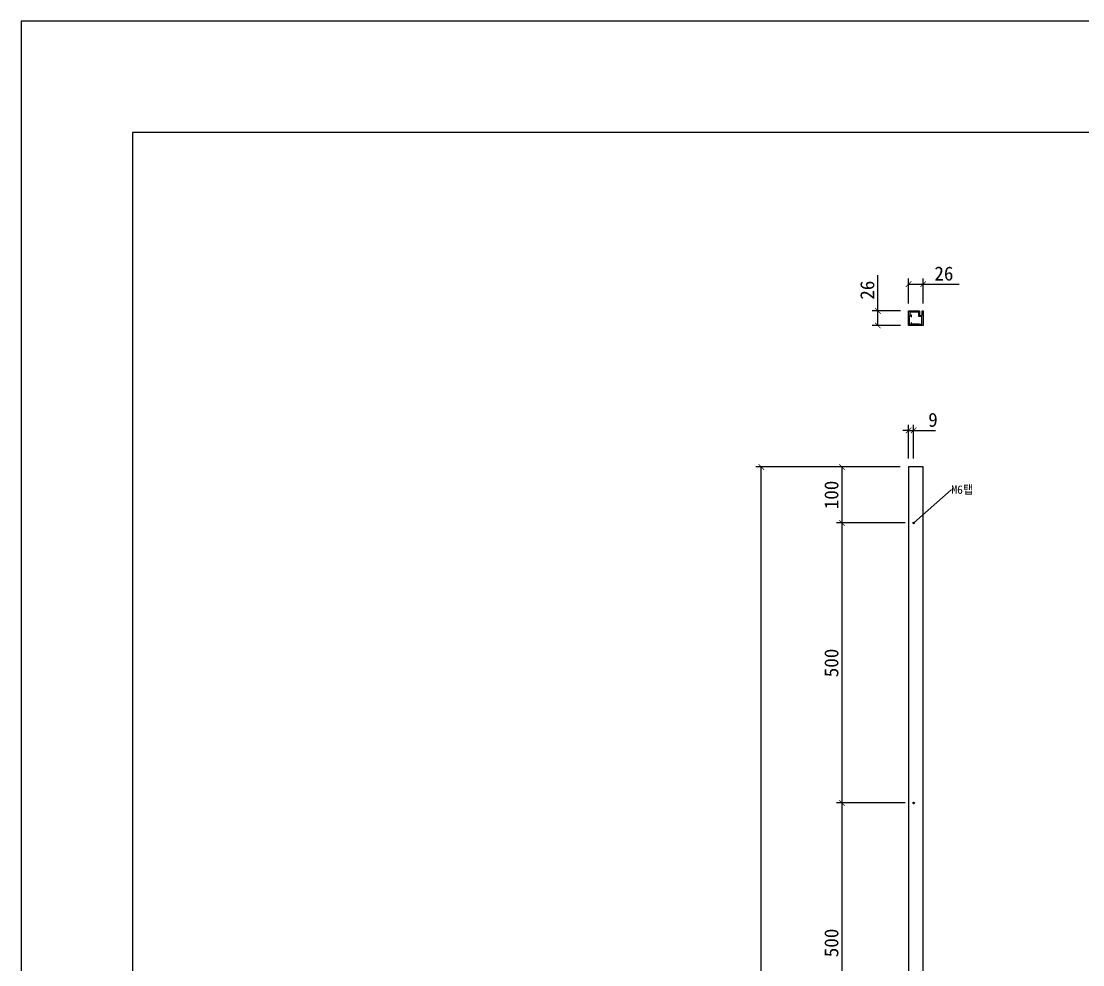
# Model space of a CAD drawing. Header units: millimetres. Extents: x -44117 to 256353, y -2095463 to 65325.
# Drawn here: x -33049 to -31153, y 52208 to 53893 of the extents above; entities that cross this region are included whole.
import ezdxf
from ezdxf import colors
from ezdxf.entities.mleader import LeaderData, LeaderLine
from ezdxf.math import Vec2, Vec3

# ---------------------------------------------------------------- set-up
doc = ezdxf.new("R2010")
doc.units = ezdxf.units.MM
doc.header["$LTSCALE"] = 10
doc.dimstyles.new('ISO-25', dxfattribs={"dimtxt": 2.5, "dimasz": 2.5, "dimexe": 1, "dimexo": 1, "dimtad": 1, "dimtxsty": 'Standard', "dimblk": 'ARCHTICK', "dimcen": 2.5, "dimadec": 0, "dimazin": 0, "dimtfac": 1, "dimtmove": 0, "dimatfit": 3, "dimfxl": 0, "dimarcsym": 0})

# ---------------------------------------------------------------- blocks, each defined once
blk = doc.blocks.new('a4 1scale')
for points in [[(-15154.83, -4509.609), (-14857.83, -4509.609), (-14857.83, -4299.609), (-15154.83, -4299.609)], [(-15144.83, -4499.609), (-14867.83, -4499.609), (-14867.83, -4309.609), (-15144.83, -4309.609)]]:
    blk.add_lwpolyline(points, close=True)
blk = doc.blocks.new('_ArchTick')
at = {"color": 0, "linetype": 'ByBlock', "const_width": 0.15}
blk.add_lwpolyline([(-0.5, -0.5), (0.5, 0.5)], dxfattribs=at)
blk = doc.blocks.new('*D970')
at = {"color": 0, "lineweight": -2}
for p, q in [((-31479, 53097.4), (-31592.9, 53097.4)), ((-31582.9, 53097.4), (-31582.9, 52997.4)), ((-31470, 52997.4), (-31592.9, 52997.4))]:
    blk.add_line(p, q, dxfattribs=at)
at = {"layer": 'Defpoints', "color": 0}
for p in [(-31464, 53097.4), (-31582.9, 52997.4), (-31455, 52997.4)]:
    blk.add_point(p, dxfattribs=at)
at = {"color": 0, "lineweight": -2, "xscale": 10, "yscale": 10, "zscale": 10}
for p, rotation in [((-31582.9, 53097.4), 90), ((-31582.9, 52997.4), 270)]:
    blk.add_blockref('_ArchTick', p, dxfattribs=dict(at, rotation=rotation))
at = {"color": 0, "insert": (-31601.7, 53047.4), "char_height": 25, "attachment_point": 5, "rotation": 90}
blk.add_mtext('100', dxfattribs=at)
blk = doc.blocks.new('*D1080')
at = {"color": 0, "lineweight": -2}
for p, q in [((-31470, 52997.4), (-31592.9, 52997.4)), ((-31582.9, 52997.4), (-31582.9, 52497.4)), ((-31470, 52497.4), (-31592.9, 52497.4))]:
    blk.add_line(p, q, dxfattribs=at)
at = {"layer": 'Defpoints', "color": 0}
for p in [(-31455, 52997.4), (-31582.9, 52497.4), (-31455, 52497.4)]:
    blk.add_point(p, dxfattribs=at)
at = {"color": 0, "lineweight": -2, "xscale": 10, "yscale": 10, "zscale": 10}
for p, rotation in [((-31582.9, 52997.4), 90), ((-31582.9, 52497.4), 270)]:
    blk.add_blockref('_ArchTick', p, dxfattribs=dict(at, rotation=rotation))
at = {"color": 0, "insert": (-31601.7, 52747.4), "char_height": 25, "attachment_point": 5, "rotation": 90}
blk.add_mtext('500', dxfattribs=at)
blk = doc.blocks.new('*D1081')
at = {"color": 0, "lineweight": -2}
for p, q in [((-31470, 52497.4), (-31592.9, 52497.4)), ((-31582.9, 52497.4), (-31582.9, 51997.4)), ((-31470, 51997.4), (-31592.9, 51997.4))]:
    blk.add_line(p, q, dxfattribs=at)
at = {"layer": 'Defpoints', "color": 0}
for p in [(-31455, 52497.4), (-31582.9, 51997.4), (-31455, 51997.4)]:
    blk.add_point(p, dxfattribs=at)
at = {"color": 0, "lineweight": -2, "xscale": 10, "yscale": 10, "zscale": 10}
for p, rotation in [((-31582.9, 52497.4), 90), ((-31582.9, 51997.4), 270)]:
    blk.add_blockref('_ArchTick', p, dxfattribs=dict(at, rotation=rotation))
at = {"color": 0, "insert": (-31601.7, 52247.4), "char_height": 25, "attachment_point": 5, "rotation": 90}
blk.add_mtext('500', dxfattribs=at)
blk = doc.blocks.new('*D971')
at = {"color": 0, "lineweight": -2}
for p, q in [((-31464, 53162.6), (-31474, 53162.6)), ((-31464, 53112.4), (-31464, 53172.6)), ((-31464, 53162.6), (-31455, 53162.6)), ((-31455, 53112.4), (-31455, 53172.6)), ((-31455, 53162.6), (-31415.9, 53162.6))]:
    blk.add_line(p, q, dxfattribs=at)
at = {"layer": 'Defpoints', "color": 0}
for p in [(-31455, 53162.6), (-31464, 53097.4), (-31455, 53097.4)]:
    blk.add_point(p, dxfattribs=at)
at = {"color": 0, "lineweight": -2, "xscale": 10, "yscale": 10, "zscale": 10}
blk.add_blockref('_ArchTick', (-31464, 53162.6), dxfattribs=at)
at = {"color": 0, "lineweight": -2, "xscale": 10, "yscale": 10, "zscale": 10, "rotation": 180}
blk.add_blockref('_ArchTick', (-31455, 53162.6), dxfattribs=at)
at = {"color": 0, "insert": (-31420.4, 53181.4), "char_height": 25, "attachment_point": 5}
blk.add_mtext('9', dxfattribs=at)
blk = doc.blocks.new('*D1085')
at = {"color": 0, "lineweight": -2}
for p, q in [((-31479, 53097.4), (-31737, 53097.4)), ((-31727, 50897.4), (-31727, 53097.4)), ((-31479, 50897.4), (-31737, 50897.4))]:
    blk.add_line(p, q, dxfattribs=at)
at = {"layer": 'Defpoints', "color": 0}
for p in [(-31727, 53097.4), (-31464, 53097.4), (-31464, 50897.4)]:
    blk.add_point(p, dxfattribs=at)
at = {"color": 0, "lineweight": -2, "xscale": 10, "yscale": 10, "zscale": 10}
for p, rotation in [((-31727, 53097.4), 90), ((-31727, 50897.4), 270)]:
    blk.add_blockref('_ArchTick', p, dxfattribs=dict(at, rotation=rotation))
at = {"color": 0, "insert": (-31745.8, 51997.4), "char_height": 25, "attachment_point": 5, "rotation": 90}
blk.add_mtext('2200', dxfattribs=at)
blk = doc.blocks.new('*D990')
at = {"color": 0, "lineweight": -2}
for p, q in [((-31518.9, 53376.1), (-31518.9, 53440.2)), ((-31478.5, 53376.1), (-31528.9, 53376.1)), ((-31518.9, 53350.1), (-31518.9, 53376.1)), ((-31478.5, 53350.1), (-31528.9, 53350.1))]:
    blk.add_line(p, q, dxfattribs=at)
at = {"layer": 'Defpoints', "color": 0}
for p in [(-31518.9, 53376.1), (-31463.5, 53376.1), (-31463.5, 53350.1)]:
    blk.add_point(p, dxfattribs=at)
at = {"color": 0, "lineweight": -2, "xscale": 10, "yscale": 10, "zscale": 10}
for p, rotation in [((-31518.9, 53376.1), 90), ((-31518.9, 53350.1), 270)]:
    blk.add_blockref('_ArchTick', p, dxfattribs=dict(at, rotation=rotation))
at = {"color": 0, "insert": (-31537.6, 53413.1), "char_height": 25, "attachment_point": 5, "rotation": 90}
blk.add_mtext('26', dxfattribs=at)
blk = doc.blocks.new('*D1005')
at = {"color": 0, "lineweight": -2}
for p, q in [((-31464, 53389.6), (-31464, 53433.9)), ((-31464, 53423.9), (-31438, 53423.9)), ((-31438, 53389.6), (-31438, 53433.9)), ((-31438, 53423.9), (-31373.9, 53423.9))]:
    blk.add_line(p, q, dxfattribs=at)
at = {"layer": 'Defpoints', "color": 0}
for p in [(-31438, 53423.9), (-31464, 53374.6), (-31438, 53374.6)]:
    blk.add_point(p, dxfattribs=at)
at = {"color": 0, "lineweight": -2, "xscale": 10, "yscale": 10, "zscale": 10, "rotation": 180}
blk.add_blockref('_ArchTick', (-31464, 53423.9), dxfattribs=at)
at = {"color": 0, "lineweight": -2, "xscale": 10, "yscale": 10, "zscale": 10}
blk.add_blockref('_ArchTick', (-31438, 53423.9), dxfattribs=at)
at = {"color": 0, "insert": (-31400.9, 53442.6), "char_height": 25, "attachment_point": 5}
blk.add_mtext('26', dxfattribs=at)

msp = doc.modelspace()

# ---------------------------------------------------------------- linework, layer by layer
for p, q in [((-31462.52937, 53351.55843), (-31462.52937, 53367.55843)), ((-31462.52937, 53367.55843), (-31459.52937, 53367.55843)), ((-31461.02937, 53368.55843), (-31461.02937, 53374.55843)), ((-31461.02937, 53374.55843), (-31446.22937, 53374.55843)), ((-31458.82937, 53368.55843), (-31461.02937, 53368.55843)), ((-31459.52937, 53367.55843), (-31459.52937, 53365.85843)), ((-31459.22937, 53365.55843), (-31458.82937, 53365.55843)), ((-31458.52937, 53365.85843), (-31458.52937, 53368.25843)), ((-31446.22937, 53374.55843), (-31446.22937, 53368.05843)), ((-31446.22937, 53368.05843), (-31446.22937, 53366.85843)), ((-31445.92937, 53366.55843), (-31444.72937, 53366.55843)), ((-31444.72937, 53366.55843), (-31441.02937, 53366.55843)), ((-31444.72937, 53366.55843), (-31444.72937, 53366.55843)), ((-31441.02937, 53366.55843), (-31441.02937, 53351.55843)), ((-31459.52937, 53351.55843), (-31462.52937, 53351.55843)), ((-31459.52937, 53354.25843), (-31459.52937, 53351.55843)), ((-31458.82937, 53354.55843), (-31459.22937, 53354.55843)), ((-31458.52937, 53353.05843), (-31458.52937, 53354.25843)), ((-31458.52937, 53353.05843), (-31445.02937, 53353.05843)), ((-31445.02937, 53351.55843), (-31445.02937, 53353.05843)), ((-31441.02937, 53351.55843), (-31445.02937, 53351.55843)), ((-31438.02937, 53097.35027), (-31464.02937, 53097.35027)), ((-31464.02937, 53097.35027), (-31464.02937, 50897.35027)), ((-31438.02937, 50897.35027), (-31438.02937, 53097.35027))]:
    msp.add_line(p, q)
msp.add_lwpolyline([(-31439.5295, 53375.75843, -0.4142135624), (-31439.2295, 53376.05843), (-31438.32937, 53376.05843, -0.4142135624), (-31438.02937, 53375.75843), (-31438.02937, 53350.55843, -0.4142135624), (-31438.52937, 53350.05843), (-31463.52937, 53350.05843, -0.4142135624), (-31464.02937, 53350.55843), (-31464.02937, 53375.55843, -0.4142135624), (-31463.52937, 53376.05843), (-31445.22937, 53376.05843, -0.4142135624), (-31444.72937, 53375.55843), (-31444.72937, 53368.05843), (-31439.52937, 53368.05843), (-31439.52937, 53375.75843)], format="xyb")
for centre in [(-31455.02937, 52997.35027), (-31455.02937, 52497.35027)]:
    msp.add_circle(centre, 1.5)
for centre, start, end in [((-31459.22937, 53365.85843), 180, 270), ((-31458.82937, 53368.25843), 0, 90), ((-31458.82937, 53365.85843), 270, 0), ((-31445.92937, 53366.85843), 180, 270), ((-31459.22937, 53354.25843), 90, 180), ((-31458.82937, 53354.25843), 0, 90)]:
    msp.add_arc(centre, 0.3, start, end)

# ---------------------------------------------------------------- block references
at = {"color": 1, "xscale": 19.845, "yscale": 19.845, "zscale": 19.845}
msp.add_blockref('a4 1scale', (267698.97979, 139219.12481), dxfattribs=at)

# ---------------------------------------------------------------- dimensions: what is measured, and where the dimension line sits
for base, p1, p2, picture, middle in [((-31438.02937, 53423.86987), (-31464.02937, 53374.57283), (-31438.02937, 53374.57283), '*D1005', (-31400.94604, 53442.61987)), ((-31455.02937, 53162.60489), (-31464.02937, 53097.35027), (-31455.02937, 53097.35027), '*D971', (-31420.44604, 53181.35489))]:
    dim = msp.add_linear_dim(base=base, p1=p1, p2=p2, dimstyle='ISO-25', override={"dimscale": 10, "dimasz": 1, "dimexo": 1.5})
    dim.commit()
    dim.dimension.update_dxf_attribs({"geometry": picture, "text_midpoint": middle})
for base, p1, p2, override, picture, middle in [((-31518.89004, 53376.05843), (-31463.52937, 53350.05843), (-31463.52937, 53376.05843), {"dimscale": 10, "dimasz": 1, "dimexo": 1.5}, '*D990', (-31537.64004, 53413.14177)), ((-31727.00251, 53097.35027), (-31464.02937, 50897.35027), (-31464.02937, 53097.35027), {"dimscale": 10, "dimasz": 1, "dimexo": 1.5}, '*D1085', (-31745.75251, 51997.35027)), ((-31582.91799, 52997.35027), (-31464.02937, 53097.35027), (-31455.02937, 52997.35027), {"dimscale": 10, "dimasz": 1, "dimexo": 1.5}, '*D970', (-31601.66799, 53047.35027)), ((-31582.91799, 52497.35027), (-31455.02937, 52997.35027), (-31455.02937, 52497.35027), {"dimscale": 10, "dimasz": 1, "dimexo": 1.5, "dimtmove": 1}, '*D1080', (-31601.66799, 52747.35027)), ((-31582.91799, 51997.35027), (-31455.02937, 52497.35027), (-31455.02937, 51997.35027), {"dimscale": 10, "dimasz": 1, "dimexo": 1.5, "dimtmove": 1}, '*D1081', (-31601.66799, 52247.35027))]:
    dim = msp.add_linear_dim(base=base, p1=p1, p2=p2, angle=90, dimstyle='ISO-25', override=override)
    dim.commit()
    dim.dimension.update_dxf_attribs({"geometry": picture, "text_midpoint": middle})

# ---------------------------------------------------------------- leaders
ml = msp.add_multileader_mtext('Standard')
ml.set_content('M6{\\fGulim|b0|i0|c129|p50;탭}', color=256)
ml.set_leader_properties()
ml.build(insert=Vec2(0, 0))
ml.multileader.update_dxf_attribs({"text_right_attachment_type": 6, "dogleg_length": 0.36, "arrow_head_size": 0.18})
ctx = ml.context
ctx.base_point, ctx.char_height, ctx.arrow_head_size, ctx.landing_gap_size, ctx.plane_origin = Vec3(-31387.57359, 53056.69299), 15, 0.18, 0.09, Vec3(-31455.02937, 52997.35027)
ctx.right_attachment = 6
notes = []
notes.append((ctx, [(1, (1, 1, 0), (-31387.93359, 53056.69299), (1, 0), 0.36, [(0, [(-31455.02937, 52997.35027)], 0, [])])]))
ctx.mtext.insert, ctx.mtext.flow_direction = Vec3(-31387.48359, 53064.46263), 5
for ctx, leaders in notes:
    for number, flags, end, landing, length, lines in leaders:
        leader = LeaderData()
        leader.index, (leader.has_last_leader_line, leader.has_dogleg_vector, leader.attachment_direction) = number, flags
        leader.last_leader_point, leader.dogleg_vector, leader.dogleg_length = Vec3(end), Vec3(landing), length
        for number, points, colour, breaks in lines:
            line = LeaderLine()
            line.index, line.vertices, line.color, line.breaks = number, Vec3.list(points), colors.encode_raw_color(colour), breaks
            leader.lines.append(line)
        ctx.leaders.append(leader)

doc.saveas('drawing.dxf')
